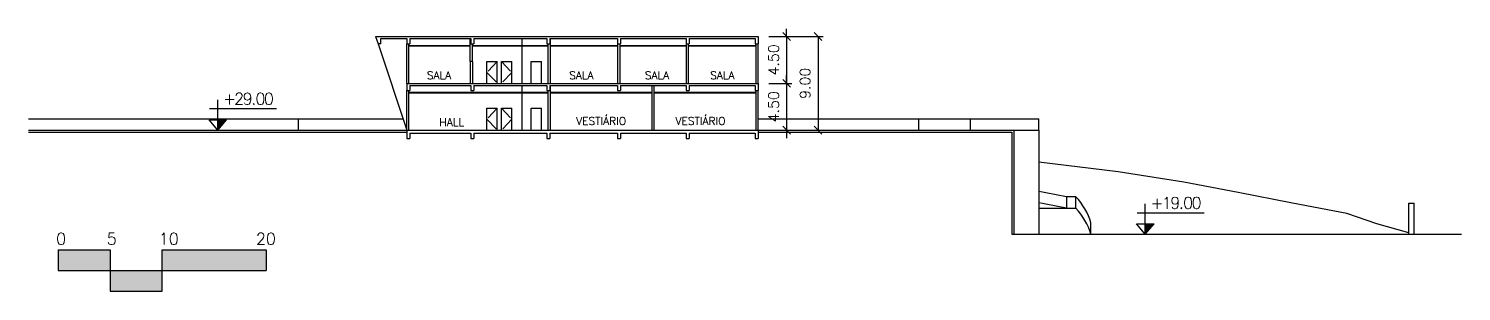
# Model space of a CAD drawing. Header units: millimetres. Extents: x 55520 to 96084, y -58491 to -49645.
# Drawn here: x 80962.8 to 81100.6, y -51171.7 to -51146.4 of the extents above; entities that cross this region are included whole.
import ezdxf

# ---------------------------------------------------------------- set-up
doc = ezdxf.new("R2010")
doc.units = ezdxf.units.MM
doc.header["$PDMODE"] = 35
doc.linetypes.add('HIDDEN', pattern=[9.525, 6.35, -3.175])
for name, color, linetype in [('Alvenaria Corte', 30, 'Continuous'), ('Alvenaria Vista', 40, 'Continuous'), ('ARQ-COTAS', 1, 'Continuous'), ('ARQ-SÍMBOLOS', 2, 'Continuous'), ('ARQ-TEXTO2', 2, 'Continuous'), ('Cinza', 9, 'Continuous'), ('Esquadrias', 241, 'Continuous'), ('Linha Fina', 100, 'Continuous'), ('Pilares', 181, 'Continuous'), ('VPORTS', 7, 'Continuous')]:
    doc.layers.add(name, color=color, linetype=linetype)
doc.styles.add('ROMANS', font='romans.shx')
doc.styles.add('Romans_Anot', font='romans.shx')
doc.dimstyles.new('Escala 1-500', dxfattribs={"dimscale": 5, "dimtxt": 0.2, "dimasz": 0.15, "dimexe": 0.1, "dimexo": 0.2, "dimgap": 0.15, "dimtad": 1, "dimzin": 4, "dimdsep": 46, "dimtxsty": 'Romans_Anot', "dimblk": 'OBLIQUE', "dimcen": 0.25, "dimclrd": 256, "dimclre": 256, "dimclrt": 2, "dimadec": 0, "dimazin": 0, "dimtfac": 1, "dimtix": 1, "dimtmove": 2, "dimatfit": 3, "dimfxl": 1, "dimtfillclr": 256, "dimlwd": -1, "dimlwe": -1, "dimarcsym": 0})

# ---------------------------------------------------------------- blocks, each defined once
blk = doc.blocks.new('_Oblique')
at = {"color": 0, "linetype": 'ByBlock', "lineweight": -2}
blk.add_line((-0.5, -0.5), (0.5, 0.5), dxfattribs=at)
blk = doc.blocks.new('*D13')
at = {"layer": 'ARQ-COTAS', "transparency": 16777216}
for p, q in [((81035.71, -51147.2), (81035.71, -51146.45)), ((81033.98, -51147.2), (81036.21, -51147.2)), ((81035.71, -51147.2), (81035.71, -51151.7)), ((81033.98, -51151.7), (81036.21, -51151.7)), ((81035.71, -51151.7), (81035.71, -51152.45))]:
    blk.add_line(p, q, dxfattribs=at)
at = {"layer": 'Defpoints', "color": 0, "transparency": 16777216}
for p in [(81032.98, -51147.2), (81032.98, -51151.7), (81035.71, -51151.7)]:
    blk.add_point(p, dxfattribs=at)
at = {"layer": 'ARQ-COTAS', "transparency": 16777216, "xscale": 0.75, "yscale": 0.75, "zscale": 0.75}
for p, rotation in [((81035.71, -51147.2), 270), ((81035.71, -51151.7), 90)]:
    blk.add_blockref('_Oblique', p, dxfattribs=dict(at, rotation=rotation))
at = {"layer": 'ARQ-COTAS', "color": 2, "transparency": 16777216, "insert": (81034.46, -51149.45), "char_height": 1, "attachment_point": 5, "rotation": 90, "style": 'Romans_Anot'}
blk.add_mtext('4.50', dxfattribs=at)
blk = doc.blocks.new('*D14')
at = {"layer": 'ARQ-COTAS', "transparency": 16777216}
for p, q in [((81035.71, -51151.7), (81035.71, -51150.95)), ((81033.98, -51151.7), (81036.21, -51151.7)), ((81035.71, -51151.7), (81035.71, -51156.2)), ((81033.98, -51156.2), (81036.21, -51156.2)), ((81035.71, -51156.2), (81035.71, -51156.95))]:
    blk.add_line(p, q, dxfattribs=at)
at = {"layer": 'Defpoints', "color": 0, "transparency": 16777216}
for p in [(81032.98, -51151.7), (81032.98, -51156.2), (81035.71, -51156.2)]:
    blk.add_point(p, dxfattribs=at)
at = {"layer": 'ARQ-COTAS', "transparency": 16777216, "xscale": 0.75, "yscale": 0.75, "zscale": 0.75}
for p, rotation in [((81035.71, -51151.7), 270), ((81035.71, -51156.2), 90)]:
    blk.add_blockref('_Oblique', p, dxfattribs=dict(at, rotation=rotation))
at = {"layer": 'ARQ-COTAS', "color": 2, "transparency": 16777216, "insert": (81034.46, -51153.95), "char_height": 1, "attachment_point": 5, "rotation": 90, "style": 'Romans_Anot'}
blk.add_mtext('4.50', dxfattribs=at)
blk = doc.blocks.new('*D15')
at = {"layer": 'ARQ-COTAS', "transparency": 16777216}
for p, q in [((81033.98, -51147.2), (81039.23, -51147.2)), ((81038.73, -51147.2), (81038.73, -51156.2)), ((81033.98, -51156.2), (81039.23, -51156.2))]:
    blk.add_line(p, q, dxfattribs=at)
at = {"layer": 'Defpoints', "color": 0, "transparency": 16777216}
for p in [(81032.98, -51147.2), (81032.98, -51156.2), (81038.73, -51156.2)]:
    blk.add_point(p, dxfattribs=at)
at = {"layer": 'ARQ-COTAS', "transparency": 16777216, "xscale": 0.75, "yscale": 0.75, "zscale": 0.75}
for p, rotation in [((81038.73, -51147.2), 90), ((81038.73, -51156.2), 270)]:
    blk.add_blockref('_Oblique', p, dxfattribs=dict(at, rotation=rotation))
at = {"layer": 'ARQ-COTAS', "color": 2, "transparency": 16777216, "insert": (81037.48, -51151.7), "char_height": 1, "attachment_point": 5, "rotation": 90, "style": 'Romans_Anot'}
blk.add_mtext('9.00', dxfattribs=at)
blk = doc.blocks.new('Elevação Corte')
at = {"layer": 'ARQ-SÍMBOLOS'}
h = blk.add_hatch(color=1, dxfattribs=at)
h.dxf.hatch_style = 1
h.paths.add_polyline_path([(40596.7, -39724.34), (40595.86, -39724.34), (40595.86, -39725.34)])
at = {"layer": 'ARQ-SÍMBOLOS', "color": 1}
for p, q in [((40595.07, -39723.27), (40601.51, -39723.27)), ((40595.86, -39725.34), (40595.86, -39722.42)), ((40595.02, -39724.34), (40596.7, -39724.34)), ((40595.86, -39725.34), (40595.02, -39724.34)), ((40595.86, -39725.34), (40596.7, -39724.34))]:
    blk.add_line(p, q, dxfattribs=at)
blk = doc.blocks.new('Escala')
at = {"layer": 'Linha Fina'}
h = blk.add_hatch(color=256, dxfattribs=at)
h.dxf.hatch_style = 1
h.paths.add_polyline_path([(40663.48, -39178.74), (40663.48, -39180.74), (40673.48, -39180.74), (40673.48, -39178.74)])
h.paths.add_polyline_path([(40663.48, -39182.74), (40663.48, -39180.74), (40658.48, -39180.74), (40658.48, -39182.74)])
h.paths.add_polyline_path([(40658.48, -39180.74), (40658.48, -39178.74), (40653.48, -39178.74), (40653.48, -39180.74)])
for p, q in [((40653.48, -39178.74), (40658.48, -39178.74)), ((40653.48, -39178.74), (40653.48, -39180.74)), ((40658.48, -39178.74), (40658.48, -39180.74)), ((40663.48, -39180.74), (40663.48, -39178.74)), ((40663.48, -39178.74), (40673.48, -39178.74)), ((40673.48, -39178.74), (40673.48, -39180.74)), ((40653.48, -39180.74), (40673.48, -39180.74)), ((40658.48, -39180.74), (40658.48, -39182.74)), ((40663.48, -39182.74), (40663.48, -39180.74)), ((40658.48, -39182.74), (40663.48, -39182.74))]:
    blk.add_line(p, q, dxfattribs=at)
at = {"layer": 'ARQ-TEXTO2', "attachment_point": 1, "style": 'ROMANS'}
for s, insert, char_height in [('0', (40653.28, -39177.13), 1.12), ('5', (40658.15, -39177.13), 1.12), ('10', (40663.14, -39177.13), 1.125), ('20', (40672.49, -39177.13), 1.125)]:
    blk.add_mtext(s, dxfattribs=dict(at, insert=insert, char_height=char_height))

msp = doc.modelspace()

# ---------------------------------------------------------------- linework, layer by layer
at = {"layer": 'Alvenaria Corte'}
for p, q in [((80999.184, -51151.699), (80999.184, -51147.899)), ((80999.384, -51151.699), (80999.384, -51147.899)), ((81005.284, -51149.599), (81005.284, -51147.399)), ((81005.484, -51149.599), (81005.484, -51147.899)), ((81012.784, -51151.699), (81012.784, -51147.899)), ((81012.984, -51151.699), (81012.984, -51147.399)), ((81019.484, -51151.699), (81019.484, -51147.899)), ((81019.684, -51151.699), (81019.684, -51147.899)), ((81026.084, -51151.699), (81026.084, -51147.899)), ((81026.284, -51151.699), (81026.284, -51147.899)), ((81032.784, -51151.699), (81032.784, -51147.899)), ((81032.984, -51151.699), (81032.984, -51147.899)), ((81005.484, -51149.599), (81005.284, -51149.599)), ((81012.984, -51156.199), (81012.984, -51151.899)), ((81022.784, -51156.199), (81022.784, -51151.899)), ((81022.984, -51156.199), (81022.984, -51151.899)), ((80999.184, -51156.199), (80999.184, -51152.399)), ((80999.384, -51156.199), (80999.384, -51152.399)), ((81012.784, -51156.199), (81012.784, -51152.399)), ((81032.784, -51156.199), (81032.784, -51152.399)), ((81032.984, -51156.199), (81032.984, -51152.399)), ((81095.552, -51166.199), (81095.552, -51163.199)), ((81095.552, -51163.199), (81096.041, -51163.199)), ((81096.041, -51166.199), (81096.041, -51163.199))]:
    msp.add_line(p, q, dxfattribs=at)
at = {"layer": 'Alvenaria Vista'}
for p, q in [((81010.284, -51148.049), (81010.284, -51147.399)), ((81010.284, -51151.699), (81010.284, -51148.099)), ((81005.284, -51149.599), (81005.284, -51151.699)), ((81005.484, -51149.599), (81005.484, -51151.699)), ((81010.284, -51152.549), (81010.284, -51151.899)), ((81010.284, -51156.199), (81010.284, -51152.599)), ((81057.551, -51156.199), (81059.975, -51156.199)), ((81059.975, -51156.199), (81059.975, -51166.199))]:
    msp.add_line(p, q, dxfattribs=at)
at = {"layer": 'Alvenaria Vista', "color": 1}
for p, q in [((81006.884, -51151.699), (81006.884, -51149.599)), ((81006.884, -51149.599), (81007.884, -51149.599)), ((81007.884, -51151.699), (81007.884, -51149.599)), ((81008.284, -51149.599), (81009.284, -51149.599)), ((81008.284, -51151.699), (81008.284, -51149.599)), ((81009.284, -51151.699), (81009.284, -51149.599)), ((81011.134, -51149.599), (81012.134, -51149.599)), ((81011.134, -51151.699), (81011.134, -51149.599)), ((81012.134, -51151.699), (81012.134, -51149.599)), ((81006.884, -51156.199), (81006.884, -51154.099)), ((81006.884, -51154.099), (81007.884, -51154.099)), ((81007.884, -51156.199), (81007.884, -51154.099)), ((81008.284, -51156.199), (81008.284, -51154.099)), ((81008.284, -51154.099), (81009.284, -51154.099)), ((81009.284, -51156.199), (81009.284, -51154.099)), ((81011.134, -51156.199), (81011.134, -51154.099)), ((81011.134, -51154.099), (81012.134, -51154.099)), ((81012.134, -51156.199), (81012.134, -51154.099)), ((81067.598, -51160.199), (81059.975, -51159.259)), ((81073.898, -51161.199), (81067.598, -51160.199)), ((81079.129, -51162.199), (81073.898, -51161.199)), ((81084.361, -51163.199), (81079.129, -51162.199)), ((81089.592, -51164.199), (81084.361, -51163.199)), ((81059.975, -51163.699), (81063.53, -51163.699)), ((81092.455, -51165.199), (81089.592, -51164.199)), ((81095.552, -51166.062), (81092.455, -51165.199))]:
    msp.add_line(p, q, dxfattribs=at)
msp.add_arc((81059.078, -51167.928), 6.14, 16.35631, 43.53069, dxfattribs=at)
at = {"layer": 'ARQ-COTAS'}
msp.add_line((81096.041, -51166.199), (81100.594, -51166.199), dxfattribs=at)
at = {"layer": 'Cinza'}
for p, q in [((80962.814, -51155.099), (80988.731, -51155.099)), ((81032.984, -51155.099), (81059.975, -51155.099)), ((81048.397, -51155.099), (81048.397, -51156.199)), ((81053.347, -51155.099), (81053.347, -51156.199)), ((81059.975, -51156.199), (81059.975, -51155.099))]:
    msp.add_line(p, q, dxfattribs=at)
at = {"layer": 'Esquadrias'}
for p, q in [((80999.384, -51148.049), (81005.284, -51148.049)), ((80999.384, -51148.099), (81005.284, -51148.099)), ((81005.484, -51148.049), (81012.784, -51148.049)), ((81005.484, -51148.099), (81012.784, -51148.099)), ((81012.984, -51148.049), (81019.484, -51148.049)), ((81012.984, -51148.099), (81019.484, -51148.099)), ((81019.684, -51148.049), (81026.084, -51148.049)), ((81019.684, -51148.099), (81026.084, -51148.099)), ((81026.284, -51148.049), (81032.784, -51148.049)), ((81026.284, -51148.099), (81032.784, -51148.099)), ((80999.384, -51152.549), (81012.784, -51152.549)), ((80999.384, -51152.599), (81012.784, -51152.599)), ((81012.984, -51152.549), (81022.784, -51152.549)), ((81012.984, -51152.599), (81022.784, -51152.599)), ((81022.984, -51152.549), (81032.784, -51152.549)), ((81022.984, -51152.599), (81032.784, -51152.599))]:
    msp.add_line(p, q, dxfattribs=at)
at = {"layer": 'Esquadrias', "color": 1}
for q in [(80988.731, -51156.199), (80998.817, -51155.099)]:
    msp.add_line((80988.731, -51155.099), q, dxfattribs=at)
at = {"layer": 'Linha Fina'}
for p, q in [((80996.417, -51147.899), (80999.184, -51156.199)), ((81062.621, -51162.599), (81062.621, -51163.699)), ((81063.53, -51162.599), (81062.621, -51162.599)), ((81063.53, -51163.699), (81063.53, -51162.599)), ((81064.97, -51166.199), (81064.97, -51165.099))]:
    msp.add_line(p, q, dxfattribs=at)
at = {"layer": 'Linha Fina', "linetype": 'HIDDEN', "ltscale": 0.2}
for p, q in [((81007.884, -51149.599), (81006.884, -51150.649)), ((81006.884, -51150.649), (81007.884, -51151.699)), ((81008.284, -51149.599), (81009.284, -51150.649)), ((81009.284, -51150.649), (81008.284, -51151.699)), ((81007.884, -51154.099), (81006.884, -51155.149)), ((81008.284, -51154.099), (81009.284, -51155.149)), ((81006.884, -51155.149), (81007.884, -51156.199)), ((81009.284, -51155.149), (81008.284, -51156.199))]:
    msp.add_line(p, q, dxfattribs=at)
at = {"layer": 'Linha Fina'}
for centre, radius, start, end in [((81030.615, -51321.94), 162.523, 78.64255, 79.59242), ((81030.615, -51323.04), 162.523, 78.64255, 79.59242), ((81059.078, -51166.828), 6.14, 16.35631, 43.53069)]:
    msp.add_arc(centre, radius, start, end, dxfattribs=at)
at = {"layer": 'Pilares'}
for p, q in [((80996.184, -51147.199), (81032.984, -51147.199)), ((80996.184, -51147.199), (80996.417, -51147.899)), ((80996.667, -51147.899), (80996.417, -51147.899)), ((80996.667, -51147.399), (80999.184, -51147.399)), ((80996.667, -51147.899), (80996.667, -51147.399)), ((80999.184, -51147.399), (80999.184, -51147.899)), ((80999.184, -51147.899), (80999.484, -51147.899)), ((80999.484, -51147.399), (81005.334, -51147.399)), ((80999.484, -51147.399), (80999.484, -51147.899)), ((81005.334, -51147.399), (81005.334, -51147.899)), ((81005.334, -51147.899), (81005.634, -51147.899)), ((81005.634, -51147.399), (81012.634, -51147.399)), ((81005.634, -51147.399), (81005.634, -51147.899)), ((81012.634, -51147.399), (81012.634, -51147.899)), ((81012.634, -51147.899), (81012.934, -51147.899)), ((81012.934, -51147.399), (81012.934, -51147.899)), ((81012.934, -51147.399), (81019.434, -51147.399)), ((81019.434, -51147.399), (81019.434, -51147.899)), ((81019.434, -51147.899), (81019.734, -51147.899)), ((81019.734, -51147.399), (81026.034, -51147.399)), ((81019.734, -51147.399), (81019.734, -51147.899)), ((81026.034, -51147.399), (81026.034, -51147.899)), ((81026.034, -51147.899), (81026.334, -51147.899)), ((81026.334, -51147.399), (81032.684, -51147.399)), ((81026.334, -51147.399), (81026.334, -51147.899)), ((81032.684, -51147.399), (81032.684, -51147.899)), ((81032.684, -51147.899), (81032.984, -51147.899)), ((81032.984, -51147.199), (81032.984, -51147.899)), ((80999.184, -51151.699), (81032.984, -51151.699)), ((80999.184, -51151.699), (80999.184, -51152.399)), ((80999.484, -51151.899), (81005.334, -51151.899)), ((80999.484, -51151.899), (80999.484, -51152.399)), ((81005.334, -51151.899), (81005.334, -51152.399)), ((81005.634, -51151.899), (81012.634, -51151.899)), ((81005.634, -51151.899), (81005.634, -51152.399)), ((81012.634, -51151.899), (81012.634, -51152.399)), ((81012.934, -51151.899), (81019.434, -51151.899)), ((81012.934, -51151.899), (81012.934, -51152.399)), ((81019.434, -51151.899), (81019.434, -51152.399)), ((81019.734, -51151.899), (81026.034, -51151.899)), ((81019.734, -51151.899), (81019.734, -51152.399)), ((81026.034, -51151.899), (81026.034, -51152.399)), ((81026.334, -51151.899), (81032.684, -51151.899)), ((81026.334, -51151.899), (81026.334, -51152.399)), ((81032.684, -51151.899), (81032.684, -51152.399)), ((81032.984, -51151.699), (81032.984, -51152.399)), ((80999.184, -51152.399), (80999.484, -51152.399)), ((81005.334, -51152.399), (81005.634, -51152.399)), ((81012.634, -51152.399), (81012.934, -51152.399)), ((81019.434, -51152.399), (81019.734, -51152.399)), ((81026.034, -51152.399), (81026.334, -51152.399)), ((81032.684, -51152.399), (81032.984, -51152.399)), ((80962.814, -51156.199), (81057.551, -51156.199)), ((80962.814, -51156.399), (80999.184, -51156.399)), ((80999.184, -51156.199), (80999.184, -51156.999)), ((81032.984, -51156.199), (81032.984, -51156.999)), ((81032.984, -51156.399), (81057.351, -51156.399)), ((81057.351, -51156.399), (81057.351, -51166.199)), ((81057.551, -51156.199), (81057.551, -51166.199)), ((80999.184, -51156.999), (80999.484, -51156.999)), ((80999.484, -51156.499), (81005.334, -51156.499)), ((80999.484, -51156.499), (80999.484, -51156.999)), ((81005.334, -51156.499), (81005.334, -51156.999)), ((81005.334, -51156.999), (81005.634, -51156.999)), ((81005.634, -51156.499), (81012.634, -51156.499)), ((81005.634, -51156.499), (81005.634, -51156.999)), ((81012.634, -51156.499), (81012.634, -51156.999)), ((81012.634, -51156.999), (81012.934, -51156.999)), ((81012.934, -51156.499), (81019.434, -51156.499)), ((81012.934, -51156.499), (81012.934, -51156.999)), ((81019.434, -51156.499), (81019.434, -51156.999)), ((81019.434, -51156.999), (81019.734, -51156.999)), ((81019.734, -51156.499), (81026.034, -51156.499)), ((81019.734, -51156.499), (81019.734, -51156.999)), ((81026.034, -51156.499), (81026.034, -51156.999)), ((81026.034, -51156.999), (81026.334, -51156.999)), ((81026.334, -51156.499), (81032.684, -51156.499)), ((81026.334, -51156.499), (81026.334, -51156.999)), ((81032.684, -51156.499), (81032.684, -51156.999)), ((81032.684, -51156.999), (81032.984, -51156.999)), ((81057.351, -51166.199), (81096.041, -51166.199))]:
    msp.add_line(p, q, dxfattribs=at)

# ---------------------------------------------------------------- block references
at = {"layer": 'ARQ-COTAS'}
for p in [(40385.138, -11430.854), (40474.342, -11440.854)]:
    msp.add_blockref('Elevação Corte', p, dxfattribs=at)
at = {"layer": 'VPORTS'}
msp.add_blockref('Escala', (40312.179, -11988.937), dxfattribs=at)

# ---------------------------------------------------------------- texts
at = {"layer": 'ARQ-TEXTO2', "attachment_point": 1, "style": 'ROMANS'}
for s, insert, char_height in [('SALA', (81001.093, -51150.546), 0.75), ('SALA', (81014.792, -51150.546), 0.75), ('SALA', (81022.079, -51150.546), 0.75), ('SALA', (81028.351, -51150.546), 0.75), ('{\\T0.85;+29.00}', (80981.509, -51152.622), 1.125), ('HALL', (81002.307, -51155.058), 0.75), ('VESTIÁRIO', (81015.458, -51154.938), 0.75), ('VESTIÁRIO', (81025.008, -51154.938), 0.75), ('{\\T0.85;+19.00}', (81070.713, -51162.622), 1.125)]:
    msp.add_mtext(s, dxfattribs=dict(at, insert=insert, char_height=char_height))

# ---------------------------------------------------------------- dimensions: what is measured, and where the dimension line sits
at = {"layer": 'ARQ-COTAS'}
for base, p1, p2, picture, middle in [((81035.71, -51151.699), (81032.984, -51147.199), (81032.984, -51151.699), '*D13', (81034.46, -51149.449)), ((81038.727, -51156.199), (81032.984, -51147.199), (81032.984, -51156.199), '*D15', (81037.477, -51151.699)), ((81035.71, -51156.199), (81032.984, -51151.699), (81032.984, -51156.199), '*D14', (81034.46, -51153.949))]:
    dim = msp.add_linear_dim(base=base, p1=p1, p2=p2, angle=90, dimstyle='Escala 1-500', dxfattribs=at)
    dim.commit()
    dim.dimension.update_dxf_attribs({"geometry": picture, "text_midpoint": middle})

doc.saveas('drawing.dxf')
